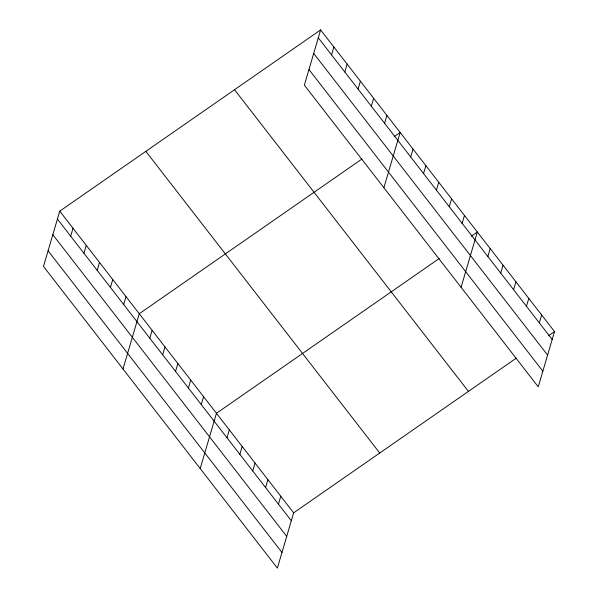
<?xml version="1.0" encoding="UTF-8"?>
<svg xmlns="http://www.w3.org/2000/svg" width="598" height="598" viewBox="0 0 598 598"><rect width="100%" height="100%" fill="white"/><g stroke="black" fill="none" stroke-linecap="round" stroke-linejoin="round"><path stroke-width="0.9" d="M320.625 29.9L304.36 85.155L538.252 386.839L554.518 331.576L320.625 29.9L59.748 211.161L43.482 266.424L277.375 568.1L293.64 512.845L516.336 358.105M70.676 236.158L73.001 228.257M83.929 253.253L86.254 245.352M97.182 270.348L99.507 262.447M110.436 287.444L112.76 279.543M123.689 304.539L126.014 296.638M123.009 368.988L139.267 313.733L361.969 159.001M149.806 338.229L152.131 330.328M162.671 354.816L164.996 346.915M175.535 371.41L177.86 363.509M188.4 388.005L190.725 380.104M201.264 404.592L203.589 396.698M200.188 468.548L216.454 413.285L439.156 258.553M331.554 54.896L333.878 46.995M226.993 437.781L229.318 429.88M344.807 71.992L347.132 64.091M239.858 454.375L242.183 446.474M358.06 89.087L360.385 81.186M252.722 470.962L255.047 463.061M371.313 106.182L373.645 98.281M265.587 487.557L267.911 479.656M384.574 123.278L386.899 115.377M278.451 504.151L280.776 496.25M383.886 187.727L400.152 132.472L394.164 136.636M410.691 156.96L413.016 149.066M423.556 173.555L425.881 165.653M436.413 190.149L438.745 182.248M449.277 206.744L451.602 198.842M462.142 223.331L464.467 215.43M461.073 287.287L477.331 232.024L471.344 236.188M487.871 256.52L490.196 248.619M500.735 273.107L503.06 265.213M513.6 289.701L515.925 281.8M526.464 306.296L528.789 298.395M539.329 322.89L541.653 314.989M548.53 335.74L554.518 331.576M318.3 37.801L552.193 339.477M313.703 53.431L547.596 355.107M308.964 69.532L542.857 371.209M234.536 89.715L468.428 391.398M145.837 151.346L379.73 453.022M59.748 211.161L293.64 512.845M57.423 219.062L291.316 520.738M52.818 234.693L286.711 536.369M48.079 250.794L281.972 552.47"/></g></svg>
